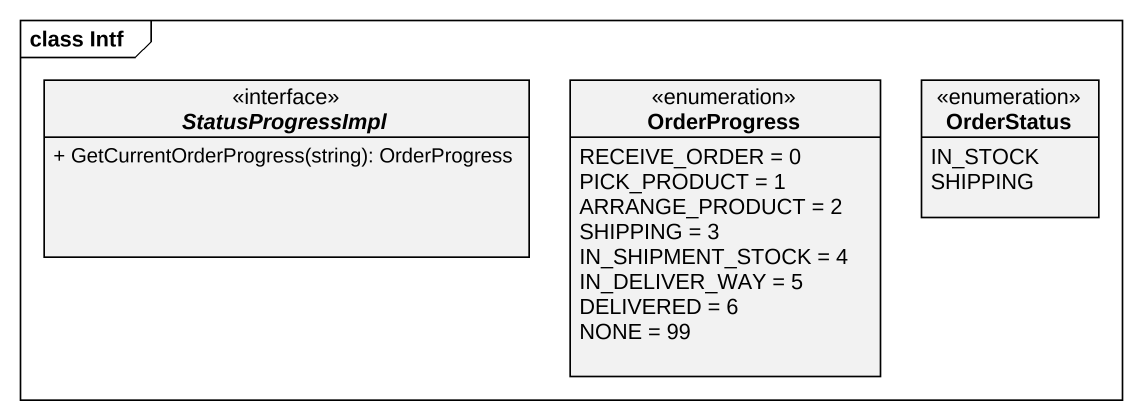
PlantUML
@startuml
mainframe class Intf
hide circle
hide empty members
skinparam classAttributeIconSize 0
interface StatusProgressImpl {
  + GetCurrentOrderProgress(string): OrderProgress
}
enum OrderProgress {
  RECEIVE_ORDER = 0
  PICK_PRODUCT = 1
  ARRANGE_PRODUCT = 2
  SHIPPING = 3
  IN_SHIPMENT_STOCK = 4
  IN_DELIVER_WAY = 5
  DELIVERED = 6
  NONE = 99
}
enum OrderStatus {
  IN_STOCK
  SHIPPING
}
@enduml
